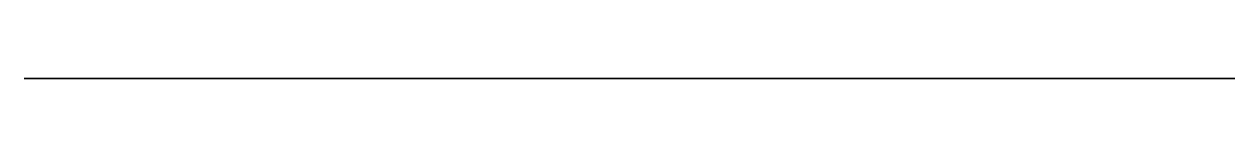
# Model space of a CAD drawing. Header units: millimetres. Extents: x 10.9 to 36.1, y 0 to 0.
import ezdxf

# ---------------------------------------------------------------- set-up
doc = ezdxf.new("R2010")
doc.units = ezdxf.units.MM
doc.layers.get('0').update_dxf_attribs({"color": 194, "true_color": 0x551cb1})

msp = doc.modelspace()

# ---------------------------------------------------------------- linework, layer by layer
at = {"color": 121, "true_color": 0xa6e5e5}
msp.add_polyline3d([(31.426, 0, -1.261), (31.749, 0, -1.546), (32.057, 0, -1.845), (32.349, 0, -2.158), (32.625, 0, -2.484), (32.884, 0, -2.821), (33.126, 0, -3.17), (33.352, 0, -3.53), (33.559, 0, -3.9), (33.749, 0, -4.279), (33.921, 0, -4.668), (34.074, 0, -5.064), (34.208, 0, -5.468), (34.323, 0, -5.879), (34.418, 0, -6.296), (34.493, 0, -6.719), (34.548, 0, -7.146), (34.582, 0, -7.576), (34.595, 0, -8.005), (34.588, 0, -8.433), (34.56, 0, -8.859), (34.512, 0, -9.281), (34.444, 0, -9.701), (34.355, 0, -10.116), (34.248, 0, -10.527), (34.12, 0, -10.931), (33.974, 0, -11.33), (33.808, 0, -11.721), (33.624, 0, -12.105), (33.421, 0, -12.48), (33.2, 0, -12.846), (32.96, 0, -13.202), (32.702, 0, -13.548), (32.428, 0, -13.88), (32.139, 0, -14.198), (31.837, 0, -14.5), (31.521, 0, -14.787), (31.192, 0, -15.058), (30.852, 0, -15.312), (30.5, 0, -15.549), (30.137, 0, -15.769), (29.764, 0, -15.972), (29.382, 0, -16.156), (28.991, 0, -16.323), (28.592, 0, -16.47), (28.185, 0, -16.599), (27.771, 0, -16.708), (27.351, 0, -16.798), (26.926, 0, -16.867), (27.285, 0, -17.457), (27.625, 0, -18.082), (27.944, 0, -18.736), (28.24, 0, -19.41), (28.511, 0, -20.094), (28.753, 0, -20.781), (28.966, 0, -21.462), (29.148, 0, -22.129), (29.258, 0, -22.609), (29.352, 0, -23.092), (29.487, 0, -24.064), (29.56, 0, -25.044), (29.576, 0, -26.032), (29.539, 0, -27.028), (29.455, 0, -28.029), (29.329, 0, -29.035), (29.166, 0, -30.045), (28.753, 0, -32.076), (28.257, 0, -34.115), (27.186, 0, -38.188), (26.079, 0, -42.747), (25.622, 0, -45.006), (25.271, 0, -47.246), (25.058, 0, -49.465), (25.013, 0, -50.564), (25.014, 0, -51.657), (25.066, 0, -52.743), (25.171, 0, -53.821), (25.334, 0, -54.891), (25.559, 0, -55.952), (25.857, 0, -57.028), (26.227, 0, -58.109), (26.661, 0, -59.186), (27.152, 0, -60.249), (27.693, 0, -61.288), (28.278, 0, -62.293), (28.898, 0, -63.256), (29.547, 0, -64.167), (30.227, 0, -65.033), (30.945, 0, -65.865), (31.7, 0, -66.662), (32.49, 0, -67.424), (33.313, 0, -68.15), (34.17, 0, -68.837), (35.057, 0, -69.485), (35.975, 0, -70.093), (35.975, 0, -114.77), (10.947, 0, -114.77), (10.947, 0, 15.348), (24.47, 0, 15.348), (26.526, 0, 15.356), (27.544, 0, 15.334), (28.542, 0, 15.266), (29.03, 0, 15.209), (29.508, 0, 15.132), (29.976, 0, 15.034), (30.431, 0, 14.911), (30.873, 0, 14.761), (31.089, 0, 14.675), (31.301, 0, 14.581), (31.509, 0, 14.479), (31.712, 0, 14.369), (31.911, 0, 14.249), (32.106, 0, 14.121), (32.467, 0, 13.858), (32.815, 0, 13.575), (33.149, 0, 13.274), (33.471, 0, 12.957), (33.778, 0, 12.626), (34.07, 0, 12.282), (34.346, 0, 11.926), (34.607, 0, 11.561), (34.862, 0, 11.165), (35.095, 0, 10.757), (35.305, 0, 10.34), (35.492, 0, 9.914), (35.656, 0, 9.479), (35.797, 0, 9.037), (35.915, 0, 8.589), (36.008, 0, 8.136), (36.078, 0, 7.679), (36.124, 0, 7.218), (36.146, 0, 6.755), (36.144, 0, 6.291), (36.117, 0, 5.826), (36.065, 0, 5.361), (35.989, 0, 4.898), (35.888, 0, 4.438), (35.762, 0, 3.983), (35.613, 0, 3.538), (35.442, 0, 3.104), (35.248, 0, 2.68), (35.033, 0, 2.268), (34.797, 0, 1.869), (34.541, 0, 1.483), (34.266, 0, 1.112), (33.971, 0, 0.755), (33.658, 0, 0.414), (33.327, 0, 0.089), (32.979, 0, -0.218), (32.614, 0, -0.508), (32.233, 0, -0.779), (31.837, 0, -1.03)], close=True, dxfattribs=at)

doc.saveas('drawing.dxf')
